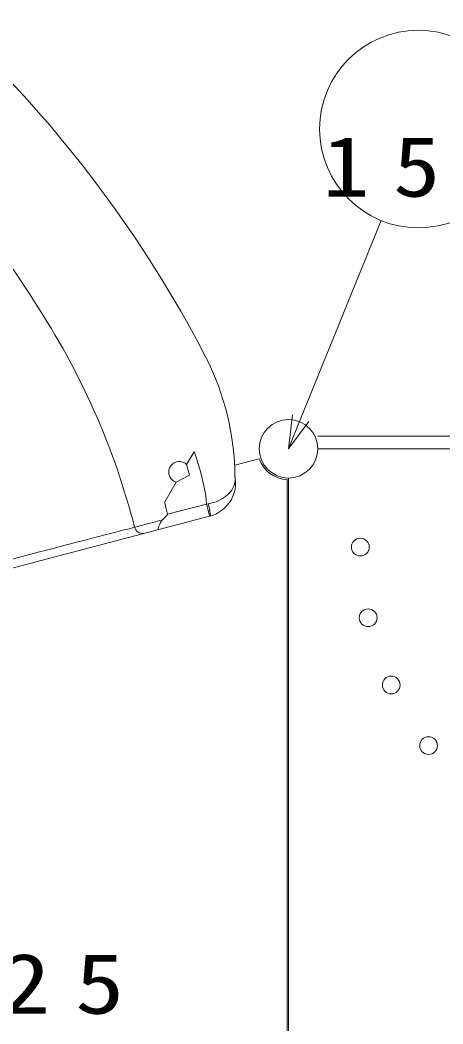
# Model space of a CAD drawing. Units: millimetres on the paper. Extents: x 0 to 420, y -594 to 297.
# Drawn here: x 146.03 to 156.74, y 168.03 to 193.43 of the extents above; entities that cross this region are included whole.
import ezdxf

# ---------------------------------------------------------------- set-up
doc = ezdxf.new("R2010")
doc.units = ezdxf.units.MM
for name, color, linetype, lineweight in [('2D', 7, 'Continuous', 13), ('AM_5', 7, 'Continuous', 13), ('TEXT', 7, 'Continuous', 13)]:
    doc.layers.add(name, color=color, linetype=linetype, lineweight=lineweight)
doc.styles.add('ＭＳ ゴシック', font='')
doc.styles.get('ＭＳ ゴシック').set_extended_font_data('MS Gothic')

msp = doc.modelspace()

# ---------------------------------------------------------------- linework, layer by layer
at = {"layer": '2D'}
for p, q in [((169.003, 182.903), (153.569, 182.903)), ((150.249, 182.19), (150.437, 182.511)), ((150.441, 182.509), (150.439, 182.511)), ((150.443, 182.506), (150.441, 182.509)), ((150.445, 182.501), (150.443, 182.506)), ((150.449, 182.492), (150.445, 182.501)), ((150.456, 182.474), (150.449, 182.492)), ((150.468, 182.439), (150.456, 182.474)), ((150.489, 182.374), (150.468, 182.439)), ((169.003, 182.586), (153.569, 182.586)), ((149.85, 182.157), (149.826, 182.118)), ((149.88, 182.19), (149.85, 182.157)), ((149.915, 182.219), (149.88, 182.19)), ((149.955, 182.24), (149.915, 182.219)), ((149.998, 182.255), (149.955, 182.24)), ((150.042, 182.263), (149.998, 182.255)), ((150.087, 182.263), (150.042, 182.263)), ((150.132, 182.255), (150.087, 182.263)), ((150.175, 182.24), (150.132, 182.255)), ((150.214, 182.218), (150.175, 182.24)), ((150.249, 182.19), (150.214, 182.218)), ((150.321, 181.918), (150.249, 182.19)), ((150.527, 182.25), (150.489, 182.374)), ((150.589, 182.041), (150.527, 182.25)), ((152.088, 182.334), (151.472, 182.171)), ((149.798, 182.032), (149.796, 181.987)), ((149.796, 181.987), (149.801, 181.942)), ((149.808, 182.077), (149.798, 182.032)), ((149.801, 181.942), (149.813, 181.899)), ((149.826, 182.118), (149.808, 182.077)), ((149.813, 181.899), (149.833, 181.858)), ((149.986, 181.738), (150.321, 181.918)), ((150.646, 181.831), (150.589, 182.041)), ((149.699, 181.247), (149.986, 181.738)), ((149.833, 181.858), (149.859, 181.821)), ((149.859, 181.821), (149.891, 181.789)), ((149.891, 181.789), (149.928, 181.763)), ((149.928, 181.763), (149.986, 181.738)), ((150.695, 181.618), (150.646, 181.831)), ((151.427, 181.602), (151.453, 181.663)), ((151.453, 181.663), (151.47, 181.726)), ((151.47, 181.726), (151.478, 181.788)), ((151.473, 181.879), (151.472, 181.88)), ((151.473, 181.879), (151.473, 181.877)), ((151.473, 181.877), (151.473, 181.879)), ((151.473, 181.877), (151.474, 181.874)), ((151.474, 181.872), (151.473, 181.877)), ((151.474, 181.874), (151.475, 181.866)), ((151.475, 181.862), (151.474, 181.872)), ((151.475, 181.866), (151.478, 181.85)), ((151.477, 181.839), (151.475, 181.862)), ((151.486, 181.651), (151.475, 181.564)), ((151.478, 181.788), (151.477, 181.839)), ((151.478, 181.85), (151.483, 181.815)), ((151.483, 181.815), (151.488, 181.738)), ((151.488, 181.738), (151.486, 181.651)), ((152.796, 181.811), (152.795, 166.445)), ((152.828, 181.846), (152.828, 166.412)), ((152.828, 181.846), (152.828, 166.412)), ((150.733, 181.403), (150.695, 181.618)), ((150.756, 181.187), (150.733, 181.403)), ((151.232, 181.374), (151.294, 181.427)), ((151.294, 181.427), (151.348, 181.483)), ((151.348, 181.483), (151.392, 181.541)), ((151.423, 181.388), (151.383, 181.304)), ((151.392, 181.541), (151.427, 181.602)), ((151.454, 181.475), (151.423, 181.388)), ((151.475, 181.564), (151.454, 181.475)), ((149.699, 181.247), (149.698, 181.245)), ((149.698, 181.245), (149.698, 181.238)), ((149.698, 181.238), (149.702, 181.211)), ((149.702, 181.211), (149.724, 181.103)), ((149.763, 180.927), (150.756, 181.187)), ((150.756, 181.184), (150.797, 181.192)), ((150.756, 181.187), (150.756, 181.184)), ((150.77, 181.133), (150.756, 181.184)), ((150.782, 181.083), (150.77, 181.133)), ((150.797, 181.192), (150.9, 181.215)), ((150.808, 181.149), (150.797, 181.192)), ((150.818, 181.106), (150.808, 181.149)), ((150.9, 181.215), (150.997, 181.247)), ((150.997, 181.247), (151.082, 181.283)), ((151.082, 181.283), (151.16, 181.326)), ((151.16, 181.326), (151.232, 181.374)), ((151.272, 181.147), (151.203, 181.077)), ((151.332, 181.223), (151.272, 181.147)), ((151.383, 181.304), (151.332, 181.223)), ((142.009, 178.568), (150.827, 180.878)), ((149.723, 180.872), (149.741, 180.892)), ((149.724, 181.103), (149.763, 180.927)), ((149.741, 180.892), (149.752, 180.904)), ((149.752, 180.904), (149.758, 180.913)), ((149.758, 180.913), (149.763, 180.922)), ((149.763, 180.925), (149.763, 180.927)), ((149.763, 180.922), (149.763, 180.925)), ((150.794, 181.036), (150.782, 181.083)), ((150.805, 180.993), (150.794, 181.036)), ((150.813, 180.955), (150.805, 180.993)), ((150.82, 180.924), (150.813, 180.955)), ((150.827, 181.066), (150.818, 181.106)), ((150.825, 180.901), (150.82, 180.924)), ((150.827, 180.885), (150.825, 180.901)), ((150.835, 181.027), (150.827, 181.066)), ((150.827, 180.878), (150.827, 180.885)), ((150.841, 180.992), (150.835, 181.027)), ((150.846, 180.961), (150.841, 180.992)), ((150.85, 180.935), (150.846, 180.961)), ((150.928, 180.909), (150.846, 180.883)), ((150.846, 180.883), (150.849, 180.887)), ((150.849, 180.887), (150.851, 180.897)), ((150.851, 180.913), (150.85, 180.935)), ((150.851, 180.897), (150.851, 180.913)), ((151.006, 180.942), (150.928, 180.909)), ((151.11, 181.003), (151.006, 180.942)), ((151.203, 181.077), (151.11, 181.003)), ((149.002, 180.618), (149.02, 180.622)), ((149.02, 180.622), (149.049, 180.63)), ((149.049, 180.63), (149.087, 180.64)), ((149.087, 180.64), (149.135, 180.652)), ((149.135, 180.652), (149.191, 180.667)), ((149.191, 180.667), (149.255, 180.684)), ((149.255, 180.684), (149.326, 180.703)), ((149.326, 180.703), (149.403, 180.723)), ((149.403, 180.723), (149.485, 180.745)), ((149.485, 180.745), (149.571, 180.767)), ((149.548, 180.627), (149.539, 180.596)), ((149.562, 180.664), (149.548, 180.627)), ((149.58, 180.702), (149.562, 180.664)), ((149.571, 180.767), (149.641, 180.786)), ((149.607, 180.745), (149.58, 180.702)), ((149.641, 180.786), (149.607, 180.745)), ((149.641, 180.786), (149.723, 180.872)), ((148.025, 180.365), (148.18, 180.405)), ((148.18, 180.405), (148.324, 180.442)), ((148.324, 180.442), (148.454, 180.476)), ((148.454, 180.476), (148.57, 180.506)), ((148.57, 180.506), (148.672, 180.532)), ((148.672, 180.532), (148.757, 180.554)), ((148.757, 180.554), (148.827, 180.572)), ((148.827, 180.572), (148.88, 180.585)), ((148.88, 180.585), (148.915, 180.594)), ((148.915, 180.594), (148.934, 180.599)), ((148.934, 180.599), (148.955, 180.605)), ((148.947, 180.564), (148.934, 180.599)), ((148.965, 180.532), (148.947, 180.564)), ((148.955, 180.605), (148.993, 180.615)), ((148.989, 180.504), (148.965, 180.532)), ((149.017, 180.481), (148.989, 180.504)), ((148.993, 180.615), (149.002, 180.618)), ((149.049, 180.462), (149.017, 180.481)), ((149.083, 180.449), (149.049, 180.462)), ((149.119, 180.443), (149.083, 180.449)), ((149.156, 180.443), (149.119, 180.443)), ((149.192, 180.449), (149.156, 180.443)), ((149.526, 180.54), (149.525, 180.536)), ((149.529, 180.551), (149.526, 180.54)), ((149.533, 180.57), (149.529, 180.551)), ((149.539, 180.596), (149.533, 180.57)), ((146.905, 180.074), (147.108, 180.127)), ((147.108, 180.127), (147.305, 180.178)), ((147.305, 180.178), (147.497, 180.228)), ((147.497, 180.228), (147.682, 180.276)), ((147.682, 180.276), (147.859, 180.322)), ((147.859, 180.322), (148.025, 180.365)), ((145.703, 179.759), (146.493, 179.966)), ((146.493, 179.966), (146.699, 180.02)), ((146.699, 180.02), (146.905, 180.074))]:
    msp.add_line(p, q, dxfattribs=at)
for centre, radius in [((152.828, 182.587), 0.741), ((152.828, 182.587), 0.741), ((154.649, 180.098), 0.225), ((154.848, 178.309), 0.225), ((155.433, 176.607), 0.225), ((156.378, 175.075), 0.225)]:
    msp.add_circle(centre, radius, dxfattribs=at)
for centre, radius, start, end in [((122.986, 170.474), 31.277, 27.4582, 53.425), ((122.997, 171.463), 27.709, 32.3835, 39.289), ((130.603, 175.861), 18.933, 14.4922, 33.4737), ((144.684, 181.827), 6.789, 0.4539, 26.8768), ((152.828, 182.587), 0.782, 198.8514, 267.6333)]:
    msp.add_arc(centre, radius, start, end, dxfattribs=at)
at = {"layer": 'AM_5'}
for p, q in [((155.176, 188.361), (153.142, 183.359)), ((152.935, 183.443), (152.828, 182.587)), ((153.142, 183.359), (152.828, 182.587)), ((152.828, 182.587), (153.349, 183.274))]:
    msp.add_line(p, q, dxfattribs=at)
msp.add_circle((156.118, 190.677), 2.5, dxfattribs=at)

# ---------------------------------------------------------------- texts
at = {"layer": 'AM_5', "insert": (153.688, 188.941), "char_height": 1.527, "attachment_point": 7, "style": 'ＭＳ ゴシック'}
msp.add_mtext('\\T1.5;\\W1.15;15', dxfattribs=at)
at = {"layer": 'TEXT', "insert": (141.816, 168.264), "char_height": 1.527, "attachment_point": 7, "style": 'ＭＳ ゴシック'}
msp.add_mtext('\\T1.5;\\W1.2;1625', dxfattribs=at)

doc.saveas('drawing.dxf')
